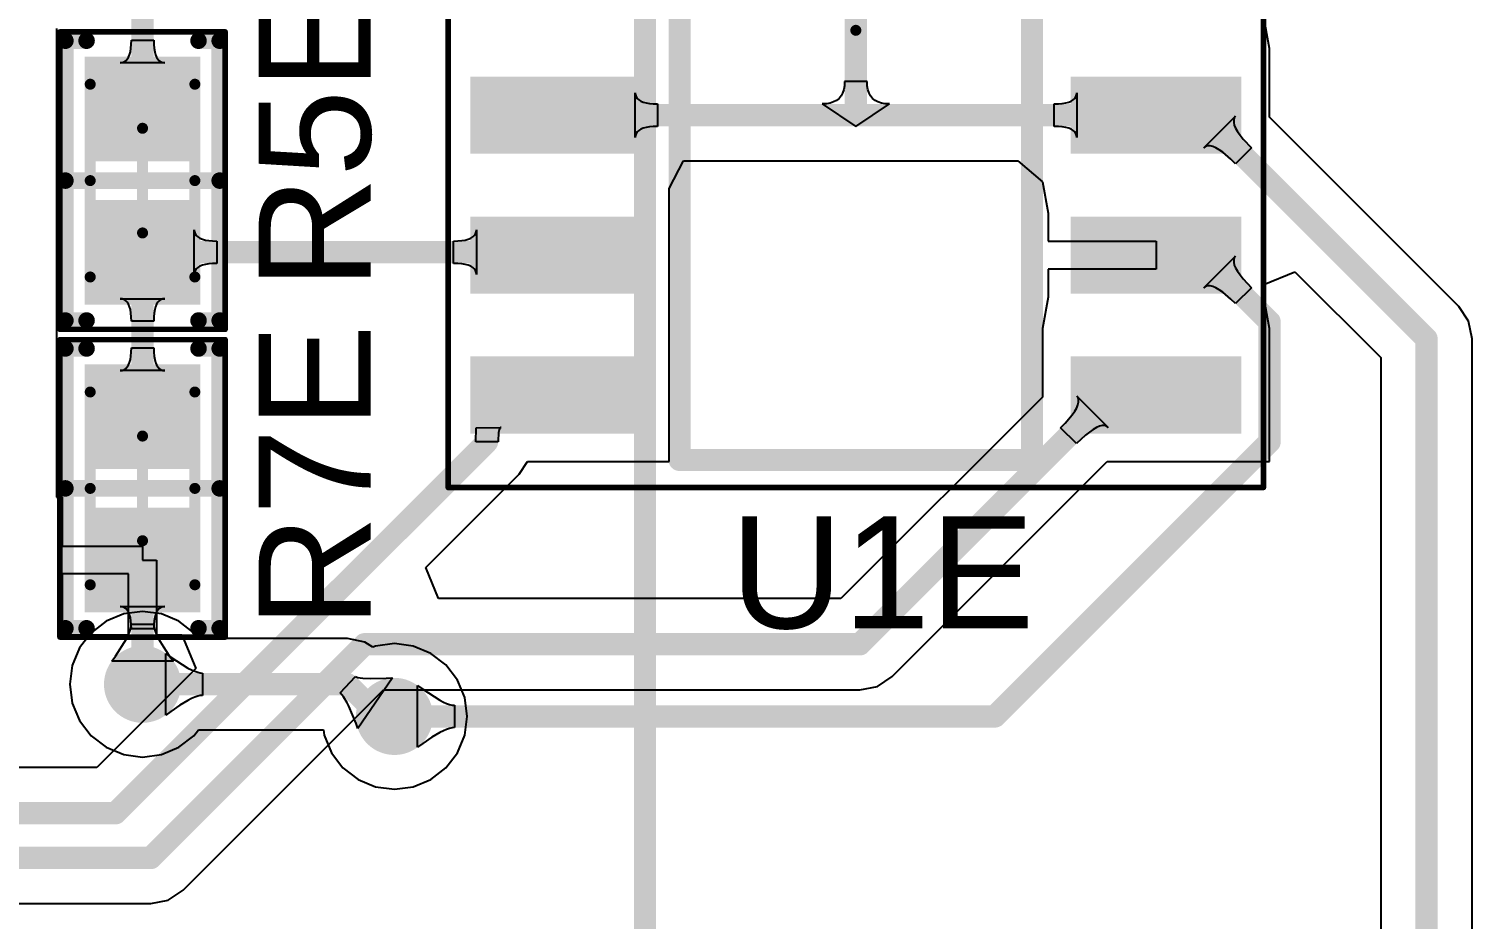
# Model space of a CAD drawing. Header units: inches. Extents: x -0.14 to 3.29, y -0.08 to 7.88.
# Drawn here: x 1.355 to 1.87, y 2.606 to 2.924 of the extents above; entities that cross this region are included whole.
import ezdxf

# ---------------------------------------------------------------- set-up
doc = ezdxf.new("R2010")
doc.units = ezdxf.units.IN
doc.header["$MEASUREMENT"] = 0
for name, color, linetype in [('Bottom Layer', 5, 'Continuous'), ('PCBD Notes', 76, 'Continuous'), ('Top 3D Body', 56, 'Continuous'), ('Top Courtyard', 56, 'Continuous'), ('Top Layer', 1, 'Continuous'), ('Top Overlay', 2, 'Continuous'), ('Top Paste', 8, 'Continuous'), ('Top Solder', 216, 'Continuous'), ('Via Holes', 16, 'Continuous')]:
    doc.layers.add(name, color=color, linetype=linetype)
doc.styles.add('Arial', font='', dxfattribs={"height": 0.2})
doc.styles.get('Arial').set_extended_font_data('Arial')

# ---------------------------------------------------------------- blocks, each defined once
blk = doc.blocks.new('34355DA5_B1DA_47C2_A88A_ECF82120A4F7_255')
at = {"layer": 'Top Layer'}
for points in [[(-0.13583, -0.06181), (-0.13583, -0.03819), (-0.07874, -0.03819), (-0.07874, -0.06181)], [(0.07874, -0.06181), (0.07874, -0.03819), (0.13583, -0.03819), (0.13583, -0.06181)], [(-0.13583, -0.11181), (-0.13583, -0.08819), (-0.07874, -0.08819), (-0.07874, -0.11181)], [(0.07874, -0.11181), (0.07874, -0.08819), (0.13583, -0.08819), (0.13583, -0.11181)], [(-0.13583, -0.16181), (-0.13583, -0.13819), (-0.07874, -0.13819), (-0.07874, -0.16181)], [(0.07874, -0.16181), (0.07874, -0.13819), (0.13583, -0.13819), (0.13583, -0.16181)]]:
    blk.add_hatch(color=1, dxfattribs=at).paths.add_polyline_path(points)
at = {"layer": 'Top Paste'}
for points in [[(-0.13583, -0.06181), (-0.13583, -0.03819), (-0.07874, -0.03819), (-0.07874, -0.06181)], [(0.07874, -0.06181), (0.07874, -0.03819), (0.13583, -0.03819), (0.13583, -0.06181)], [(-0.13583, -0.11181), (-0.13583, -0.08819), (-0.07874, -0.08819), (-0.07874, -0.11181)], [(0.07874, -0.11181), (0.07874, -0.08819), (0.13583, -0.08819), (0.13583, -0.11181)], [(-0.13583, -0.16181), (-0.13583, -0.13819), (-0.07874, -0.13819), (-0.07874, -0.16181)], [(0.07874, -0.16181), (0.07874, -0.13819), (0.13583, -0.13819), (0.13583, -0.16181)]]:
    blk.add_hatch(color=8, dxfattribs=at).paths.add_polyline_path(points)
at = {"layer": 'Top Solder'}
for points in [[(-0.13779, -0.06378), (-0.13779, -0.03622), (-0.07677, -0.03622), (-0.07677, -0.06378)], [(0.07677, -0.06378), (0.07677, -0.03622), (0.1378, -0.03622), (0.1378, -0.06378)], [(-0.13779, -0.11378), (-0.13779, -0.08622), (-0.07677, -0.08622), (-0.07677, -0.11378)], [(0.07677, -0.11378), (0.07677, -0.08622), (0.1378, -0.08622), (0.1378, -0.11378)], [(-0.13779, -0.16378), (-0.13779, -0.13622), (-0.07677, -0.13622), (-0.07677, -0.16378)], [(0.07677, -0.16378), (0.07677, -0.13622), (0.1378, -0.13622), (0.1378, -0.16378)]]:
    blk.add_hatch(color=216, dxfattribs=at).paths.add_polyline_path(points)
at = {"layer": 'Top Courtyard'}
for points in [[(-0.14567, -0.18307, 0.00197, 0.00197, 0), (-0.14567, 0.18307, 0.00197, 0.00197, 0)], [(0.14567, -0.18307, 0.00197, 0.00197, 0), (0.14567, 0.18307, 0.00197, 0.00197, 0)], [(0, -0.01968, 0.00394, 0.00394, 0), (0, 0.01969, 0.00394, 0.00394, 0)], [(-0.14567, -0.18307, 0.00197, 0.00197, 0), (0.14567, -0.18307, 0.00197, 0.00197, 0)]]:
    blk.add_lwpolyline(points, format="xyseb", dxfattribs=at)
for points in [[(-0.00098, -0.01968, 0.00197, 0.00197, 1), (0.00099, -0.01968, 0.00197, 0.00197, 1)], [(-0.14616, -0.18307, 0.000984, 0.000984, 1), (-0.14518, -0.18307, 0.000984, 0.000984, 1)], [(-0.14616, -0.18307, 0.000984, 0.000984, 1), (-0.14518, -0.18307, 0.000984, 0.000984, 1)], [(0.14518, -0.18307, 0.000984, 0.000984, 1), (0.14616, -0.18307, 0.000984, 0.000984, 1)], [(0.14518, -0.18307, 0.000984, 0.000984, 1), (0.14616, -0.18307, 0.000984, 0.000984, 1)]]:
    blk.add_lwpolyline(points, format="xyseb", close=True, dxfattribs=at)
at = {"layer": 'Top Overlay'}
for points in [[(-0.06299, -0.17323, 0.00787, 0.00787, 0), (-0.06299, 0.17323, 0.00787, 0.00787, 0)], [(0.06299, -0.17323, 0.00787, 0.00787, 0), (0.06299, 0.17323, 0.00787, 0.00787, 0)], [(-0.06299, -0.17323, 0.00787, 0.00787, 0), (0.06299, -0.17323, 0.00787, 0.00787, 0)]]:
    blk.add_lwpolyline(points, format="xyseb", dxfattribs=at)
for points in [[(-0.06496, -0.17323, 0.00394, 0.00394, 1), (-0.06102, -0.17323, 0.00394, 0.00394, 1)], [(-0.06496, -0.17323, 0.00394, 0.00394, 1), (-0.06102, -0.17323, 0.00394, 0.00394, 1)], [(0.06103, -0.17323, 0.00394, 0.00394, 1), (0.06496, -0.17323, 0.00394, 0.00394, 1)], [(0.06103, -0.17323, 0.00394, 0.00394, 1), (0.06496, -0.17323, 0.00394, 0.00394, 1)]]:
    blk.add_lwpolyline(points, format="xyseb", close=True, dxfattribs=at)
blk = doc.blocks.new('RES_0603_1608_322')
at = {"layer": 'Top Layer'}
for points in [[(-0.04232, -0.0187), (-0.04232, 0.0187), (-0.00886, 0.0187), (-0.00886, -0.0187)], [(0.00886, -0.0187), (0.00886, 0.0187), (0.04232, 0.0187), (0.04232, -0.0187)]]:
    blk.add_hatch(color=1, dxfattribs=at).paths.add_polyline_path(points)
at = {"layer": 'Top Paste'}
for points in [[(-0.04232, -0.0187), (-0.04232, 0.0187), (-0.00886, 0.0187), (-0.00886, -0.0187)], [(0.00886, -0.0187), (0.00886, 0.0187), (0.04232, 0.0187), (0.04232, -0.0187)]]:
    blk.add_hatch(color=8, dxfattribs=at).paths.add_polyline_path(points)
at = {"layer": 'Top Solder'}
for points in [[(-0.04429, -0.02067), (-0.04429, 0.02067), (-0.00689, 0.02067), (-0.00689, -0.02067)], [(0.00689, -0.02067), (0.00689, 0.02067), (0.04429, 0.02067), (0.04429, -0.02067)]]:
    blk.add_hatch(color=216, dxfattribs=at).paths.add_polyline_path(points)
at = {"layer": 'Top 3D Body'}
for points in [[(0.03445, 0.0187, 0.00394, 0.00394, 0), (-0.03445, 0.0187, 0.00394, 0.00394, 0)], [(-0.03445, -0.0187, 0.00394, 0.00394, 0), (-0.03445, 0.0187, 0.00394, 0.00394, 0)], [(0.03445, -0.0187, 0.00394, 0.00394, 0), (0.03445, 0.0187, 0.00394, 0.00394, 0)], [(0.03445, -0.0187, 0.00394, 0.00394, 0), (-0.03445, -0.0187, 0.00394, 0.00394, 0)]]:
    blk.add_lwpolyline(points, format="xyseb", dxfattribs=at)
for points in [[(-0.03543, 0.0187, 0.00197, 0.00197, 1), (-0.03347, 0.0187, 0.00197, 0.00197, 1)], [(-0.03543, 0.0187, 0.00197, 0.00197, 1), (-0.03347, 0.0187, 0.00197, 0.00197, 1)], [(0.03346, 0.0187, 0.00197, 0.00197, 1), (0.03543, 0.0187, 0.00197, 0.00197, 1)], [(0.03346, 0.0187, 0.00197, 0.00197, 1), (0.03543, 0.0187, 0.00197, 0.00197, 1)], [(-0.03543, -0.0187, 0.00197, 0.00197, 1), (-0.03347, -0.0187, 0.00197, 0.00197, 1)], [(-0.03543, -0.0187, 0.00197, 0.00197, 1), (-0.03347, -0.0187, 0.00197, 0.00197, 1)], [(0.03346, -0.0187, 0.00197, 0.00197, 1), (0.03543, -0.0187, 0.00197, 0.00197, 1)], [(0.03346, -0.0187, 0.00197, 0.00197, 1), (0.03543, -0.0187, 0.00197, 0.00197, 1)]]:
    blk.add_lwpolyline(points, format="xyseb", close=True, dxfattribs=at)
at = {"layer": 'Top Courtyard'}
for points in [[(0.05315, 0.02953, 0.00197, 0.00197, 0), (-0.05315, 0.02953, 0.00197, 0.00197, 0)], [(-0.05315, -0.02953, 0.00197, 0.00197, 0), (-0.05315, 0.02953, 0.00197, 0.00197, 0)], [(0.05315, -0.02953, 0.00197, 0.00197, 0), (0.05315, 0.02953, 0.00197, 0.00197, 0)], [(0, -0.0187, 0.00394, 0.00394, 0), (0, 0.0187, 0.00394, 0.00394, 0)], [(0.0187, 0, 0.00394, 0.00394, 0), (-0.0187, 0, 0.00394, 0.00394, 0)], [(0.05315, -0.02953, 0.00197, 0.00197, 0), (-0.05315, -0.02953, 0.00197, 0.00197, 0)]]:
    blk.add_lwpolyline(points, format="xyseb", dxfattribs=at)
for points in [[(-0.05364, 0.02953, 0.000984, 0.000984, 1), (-0.05266, 0.02953, 0.000984, 0.000984, 1)], [(-0.05364, 0.02953, 0.000984, 0.000984, 1), (-0.05266, 0.02953, 0.000984, 0.000984, 1)], [(0.05266, 0.02953, 0.000984, 0.000984, 1), (0.05364, 0.02953, 0.000984, 0.000984, 1)], [(0.05266, 0.02953, 0.000984, 0.000984, 1), (0.05364, 0.02953, 0.000984, 0.000984, 1)], [(-0.00098, 0.0187, 0.00197, 0.00197, 1), (0.00098, 0.0187, 0.00197, 0.00197, 1)], [(-0.01969, 0, 0.00197, 0.00197, 1), (-0.01772, 0, 0.00197, 0.00197, 1)], [(0.01772, 0, 0.00197, 0.00197, 1), (0.01969, 0, 0.00197, 0.00197, 1)], [(-0.00098, -0.0187, 0.00197, 0.00197, 1), (0.00098, -0.0187, 0.00197, 0.00197, 1)], [(-0.05364, -0.02953, 0.000984, 0.000984, 1), (-0.05266, -0.02953, 0.000984, 0.000984, 1)], [(-0.05364, -0.02953, 0.000984, 0.000984, 1), (-0.05266, -0.02953, 0.000984, 0.000984, 1)], [(0.05266, -0.02953, 0.000984, 0.000984, 1), (0.05364, -0.02953, 0.000984, 0.000984, 1)], [(0.05266, -0.02953, 0.000984, 0.000984, 1), (0.05364, -0.02953, 0.000984, 0.000984, 1)]]:
    blk.add_lwpolyline(points, format="xyseb", close=True, dxfattribs=at)
at = {"layer": 'Top Overlay'}
for points in [[(0.05, 0.02756, 0.00591, 0.00591, 0), (-0.05, 0.02756, 0.00591, 0.00591, 0)], [(-0.05, 0.02, 0.00591, 0.00591, 0), (-0.05, 0.02756, 0.00591, 0.00591, 0)], [(0, -0.02756, 0.00591, 0.00591, 0), (0, 0.02756, 0.00591, 0.00591, 0)], [(0.05, 0.02, 0.00591, 0.00591, 0), (0.05, 0.02756, 0.00591, 0.00591, 0)], [(-0.05, -0.02756, 0.00591, 0.00591, 0), (-0.05, -0.02, 0.00591, 0.00591, 0)], [(0.05, -0.02756, 0.00591, 0.00591, 0), (0.05, -0.02, 0.00591, 0.00591, 0)], [(0.05, -0.02756, 0.00591, 0.00591, 0), (-0.05, -0.02756, 0.00591, 0.00591, 0)]]:
    blk.add_lwpolyline(points, format="xyseb", dxfattribs=at)
for points in [[(-0.05148, 0.02756, 0.00295, 0.00295, 1), (-0.04852, 0.02756, 0.00295, 0.00295, 1)], [(-0.05148, 0.02756, 0.00295, 0.00295, 1), (-0.04852, 0.02756, 0.00295, 0.00295, 1)], [(-0.00148, 0.02756, 0.00295, 0.00295, 1), (0.00148, 0.02756, 0.00295, 0.00295, 1)], [(0.04852, 0.02756, 0.00295, 0.00295, 1), (0.05148, 0.02756, 0.00295, 0.00295, 1)], [(0.04852, 0.02756, 0.00295, 0.00295, 1), (0.05148, 0.02756, 0.00295, 0.00295, 1)], [(-0.05148, 0.02, 0.00295, 0.00295, 1), (-0.04852, 0.02, 0.00295, 0.00295, 1)], [(0.04852, 0.02, 0.00295, 0.00295, 1), (0.05148, 0.02, 0.00295, 0.00295, 1)], [(-0.05148, -0.02, 0.00295, 0.00295, 1), (-0.04852, -0.02, 0.00295, 0.00295, 1)], [(0.04852, -0.02, 0.00295, 0.00295, 1), (0.05148, -0.02, 0.00295, 0.00295, 1)], [(-0.05148, -0.02756, 0.00295, 0.00295, 1), (-0.04852, -0.02756, 0.00295, 0.00295, 1)], [(-0.05148, -0.02756, 0.00295, 0.00295, 1), (-0.04852, -0.02756, 0.00295, 0.00295, 1)], [(-0.00148, -0.02756, 0.00295, 0.00295, 1), (0.00148, -0.02756, 0.00295, 0.00295, 1)], [(0.04852, -0.02756, 0.00295, 0.00295, 1), (0.05148, -0.02756, 0.00295, 0.00295, 1)], [(0.04852, -0.02756, 0.00295, 0.00295, 1), (0.05148, -0.02756, 0.00295, 0.00295, 1)]]:
    blk.add_lwpolyline(points, format="xyseb", close=True, dxfattribs=at)
blk = doc.blocks.new('RES_0603_1608_342')
at = {"layer": 'Top Layer'}
for points in [[(-0.04232, -0.0187), (-0.04232, 0.0187), (-0.00886, 0.0187), (-0.00886, -0.0187)], [(0.00886, -0.0187), (0.00886, 0.0187), (0.04232, 0.0187), (0.04232, -0.0187)]]:
    blk.add_hatch(color=1, dxfattribs=at).paths.add_polyline_path(points)
at = {"layer": 'Top Paste'}
for points in [[(-0.04232, -0.0187), (-0.04232, 0.0187), (-0.00886, 0.0187), (-0.00886, -0.0187)], [(0.00886, -0.0187), (0.00886, 0.0187), (0.04232, 0.0187), (0.04232, -0.0187)]]:
    blk.add_hatch(color=8, dxfattribs=at).paths.add_polyline_path(points)
at = {"layer": 'Top Solder'}
for points in [[(-0.04429, -0.02067), (-0.04429, 0.02067), (-0.00689, 0.02067), (-0.00689, -0.02067)], [(0.00689, -0.02067), (0.00689, 0.02067), (0.04429, 0.02067), (0.04429, -0.02067)]]:
    blk.add_hatch(color=216, dxfattribs=at).paths.add_polyline_path(points)
at = {"layer": 'Top 3D Body'}
for points in [[(0.03445, 0.0187, 0.00394, 0.00394, 0), (-0.03445, 0.0187, 0.00394, 0.00394, 0)], [(-0.03445, -0.0187, 0.00394, 0.00394, 0), (-0.03445, 0.0187, 0.00394, 0.00394, 0)], [(0.03445, -0.0187, 0.00394, 0.00394, 0), (0.03445, 0.0187, 0.00394, 0.00394, 0)], [(0.03445, -0.0187, 0.00394, 0.00394, 0), (-0.03445, -0.0187, 0.00394, 0.00394, 0)]]:
    blk.add_lwpolyline(points, format="xyseb", dxfattribs=at)
for points in [[(-0.03543, 0.0187, 0.00197, 0.00197, 1), (-0.03347, 0.0187, 0.00197, 0.00197, 1)], [(-0.03543, 0.0187, 0.00197, 0.00197, 1), (-0.03347, 0.0187, 0.00197, 0.00197, 1)], [(0.03346, 0.0187, 0.00197, 0.00197, 1), (0.03543, 0.0187, 0.00197, 0.00197, 1)], [(0.03346, 0.0187, 0.00197, 0.00197, 1), (0.03543, 0.0187, 0.00197, 0.00197, 1)], [(-0.03543, -0.0187, 0.00197, 0.00197, 1), (-0.03347, -0.0187, 0.00197, 0.00197, 1)], [(-0.03543, -0.0187, 0.00197, 0.00197, 1), (-0.03347, -0.0187, 0.00197, 0.00197, 1)], [(0.03346, -0.0187, 0.00197, 0.00197, 1), (0.03543, -0.0187, 0.00197, 0.00197, 1)], [(0.03346, -0.0187, 0.00197, 0.00197, 1), (0.03543, -0.0187, 0.00197, 0.00197, 1)]]:
    blk.add_lwpolyline(points, format="xyseb", close=True, dxfattribs=at)
at = {"layer": 'Top Courtyard'}
for points in [[(0.05315, 0.02953, 0.00197, 0.00197, 0), (-0.05315, 0.02953, 0.00197, 0.00197, 0)], [(-0.05315, -0.02953, 0.00197, 0.00197, 0), (-0.05315, 0.02953, 0.00197, 0.00197, 0)], [(0.05315, -0.02953, 0.00197, 0.00197, 0), (0.05315, 0.02953, 0.00197, 0.00197, 0)], [(0, -0.0187, 0.00394, 0.00394, 0), (0, 0.0187, 0.00394, 0.00394, 0)], [(0.0187, 0, 0.00394, 0.00394, 0), (-0.0187, 0, 0.00394, 0.00394, 0)], [(0.05315, -0.02953, 0.00197, 0.00197, 0), (-0.05315, -0.02953, 0.00197, 0.00197, 0)]]:
    blk.add_lwpolyline(points, format="xyseb", dxfattribs=at)
for points in [[(-0.05364, 0.02953, 0.000984, 0.000984, 1), (-0.05266, 0.02953, 0.000984, 0.000984, 1)], [(-0.05364, 0.02953, 0.000984, 0.000984, 1), (-0.05266, 0.02953, 0.000984, 0.000984, 1)], [(0.05266, 0.02953, 0.000984, 0.000984, 1), (0.05364, 0.02953, 0.000984, 0.000984, 1)], [(0.05266, 0.02953, 0.000984, 0.000984, 1), (0.05364, 0.02953, 0.000984, 0.000984, 1)], [(-0.00098, 0.0187, 0.00197, 0.00197, 1), (0.00098, 0.0187, 0.00197, 0.00197, 1)], [(-0.01969, 0, 0.00197, 0.00197, 1), (-0.01772, 0, 0.00197, 0.00197, 1)], [(0.01772, 0, 0.00197, 0.00197, 1), (0.01969, 0, 0.00197, 0.00197, 1)], [(-0.00098, -0.0187, 0.00197, 0.00197, 1), (0.00098, -0.0187, 0.00197, 0.00197, 1)], [(-0.05364, -0.02953, 0.000984, 0.000984, 1), (-0.05266, -0.02953, 0.000984, 0.000984, 1)], [(-0.05364, -0.02953, 0.000984, 0.000984, 1), (-0.05266, -0.02953, 0.000984, 0.000984, 1)], [(0.05266, -0.02953, 0.000984, 0.000984, 1), (0.05364, -0.02953, 0.000984, 0.000984, 1)], [(0.05266, -0.02953, 0.000984, 0.000984, 1), (0.05364, -0.02953, 0.000984, 0.000984, 1)]]:
    blk.add_lwpolyline(points, format="xyseb", close=True, dxfattribs=at)
at = {"layer": 'Top Overlay'}
for points in [[(0.05, 0.02756, 0.00591, 0.00591, 0), (-0.05, 0.02756, 0.00591, 0.00591, 0)], [(-0.05, 0.02, 0.00591, 0.00591, 0), (-0.05, 0.02756, 0.00591, 0.00591, 0)], [(0, -0.02756, 0.00591, 0.00591, 0), (0, 0.02756, 0.00591, 0.00591, 0)], [(0.05, 0.02, 0.00591, 0.00591, 0), (0.05, 0.02756, 0.00591, 0.00591, 0)], [(-0.05, -0.02756, 0.00591, 0.00591, 0), (-0.05, -0.02, 0.00591, 0.00591, 0)], [(0.05, -0.02756, 0.00591, 0.00591, 0), (0.05, -0.02, 0.00591, 0.00591, 0)], [(0.05, -0.02756, 0.00591, 0.00591, 0), (-0.05, -0.02756, 0.00591, 0.00591, 0)]]:
    blk.add_lwpolyline(points, format="xyseb", dxfattribs=at)
for points in [[(-0.05148, 0.02756, 0.00295, 0.00295, 1), (-0.04852, 0.02756, 0.00295, 0.00295, 1)], [(-0.05148, 0.02756, 0.00295, 0.00295, 1), (-0.04852, 0.02756, 0.00295, 0.00295, 1)], [(-0.00148, 0.02756, 0.00295, 0.00295, 1), (0.00148, 0.02756, 0.00295, 0.00295, 1)], [(0.04852, 0.02756, 0.00295, 0.00295, 1), (0.05148, 0.02756, 0.00295, 0.00295, 1)], [(0.04852, 0.02756, 0.00295, 0.00295, 1), (0.05148, 0.02756, 0.00295, 0.00295, 1)], [(-0.05148, 0.02, 0.00295, 0.00295, 1), (-0.04852, 0.02, 0.00295, 0.00295, 1)], [(0.04852, 0.02, 0.00295, 0.00295, 1), (0.05148, 0.02, 0.00295, 0.00295, 1)], [(-0.05148, -0.02, 0.00295, 0.00295, 1), (-0.04852, -0.02, 0.00295, 0.00295, 1)], [(0.04852, -0.02, 0.00295, 0.00295, 1), (0.05148, -0.02, 0.00295, 0.00295, 1)], [(-0.05148, -0.02756, 0.00295, 0.00295, 1), (-0.04852, -0.02756, 0.00295, 0.00295, 1)], [(-0.05148, -0.02756, 0.00295, 0.00295, 1), (-0.04852, -0.02756, 0.00295, 0.00295, 1)], [(-0.00148, -0.02756, 0.00295, 0.00295, 1), (0.00148, -0.02756, 0.00295, 0.00295, 1)], [(0.04852, -0.02756, 0.00295, 0.00295, 1), (0.05148, -0.02756, 0.00295, 0.00295, 1)], [(0.04852, -0.02756, 0.00295, 0.00295, 1), (0.05148, -0.02756, 0.00295, 0.00295, 1)]]:
    blk.add_lwpolyline(points, format="xyseb", close=True, dxfattribs=at)

msp = doc.modelspace()

# ---------------------------------------------------------------- hatches: boundary and pattern name
at = {"layer": 'Bottom Layer'}
h = msp.add_hatch(color=5, dxfattribs=at)
edge = h.paths.add_edge_path()
edge.add_arc((1.3952, 2.68968), 0.01378, 0, 360)
h = msp.add_hatch(color=5, dxfattribs=at)
edge = h.paths.add_edge_path()
edge.add_arc((1.48521, 2.67819), 0.01378, 0, 360)
at = {"layer": 'Top Layer'}
h = msp.add_hatch(color=1, dxfattribs=at)
edge = h.paths.add_edge_path()
edge.add_arc((1.3952, 2.68968), 0.01378, 0, 360)
h = msp.add_hatch(color=1, dxfattribs=at)
edge = h.paths.add_edge_path()
edge.add_arc((1.48521, 2.67819), 0.01378, 0, 360)
at = {"layer": 'Via Holes'}
h = msp.add_hatch(color=7, dxfattribs=at)
edge = h.paths.add_edge_path()
edge.add_arc((1.3952, 2.68968), 0.00689, 0, 360)
h = msp.add_hatch(color=7, dxfattribs=at)
edge = h.paths.add_edge_path()
edge.add_arc((1.48521, 2.67819), 0.00689, 0, 360)

# ---------------------------------------------------------------- linework, layer by layer
at = {"layer": 'Bottom Layer'}
for p, q in [((1.38847, 2.7148), (1.3822, 2.7122)), ((1.3952, 2.71569), (1.38847, 2.7148)), ((1.40193, 2.7148), (1.3952, 2.71569)), ((1.4082, 2.7122), (1.40193, 2.7148)), ((1.37681, 2.70807), (1.37268, 2.70269)), ((1.3822, 2.7122), (1.37681, 2.70807)), ((1.41358, 2.70807), (1.4082, 2.7122)), ((1.41517, 2.706), (1.41358, 2.70807)), ((1.37268, 2.70269), (1.37008, 2.69641)), ((1.46842, 2.706), (1.41517, 2.706)), ((1.47467, 2.70476), (1.46842, 2.706)), ((1.47746, 2.70289), (1.47467, 2.70476)), ((1.47848, 2.70331), (1.47746, 2.70289)), ((1.48521, 2.70419), (1.47848, 2.70331)), ((1.49194, 2.70331), (1.48521, 2.70419)), ((1.49821, 2.70071), (1.49194, 2.70331)), ((1.40347, 2.67867), (1.40347, 2.7007)), ((1.40347, 2.7007), (1.40529, 2.69937)), ((1.40529, 2.69937), (1.41144, 2.69544)), ((1.50359, 2.69658), (1.49821, 2.70071)), ((1.37008, 2.69641), (1.3692, 2.68968)), ((1.41144, 2.69544), (1.4127, 2.69481)), ((1.4127, 2.69481), (1.41386, 2.69432)), ((1.41386, 2.69432), (1.4149, 2.69396)), ((1.4149, 2.69396), (1.41583, 2.69375)), ((1.41583, 2.69375), (1.41665, 2.69368)), ((1.41665, 2.69368), (1.41665, 2.68568)), ((1.46583, 2.68662), (1.47125, 2.69251)), ((1.47125, 2.69251), (1.47159, 2.6923)), ((1.47159, 2.6923), (1.47215, 2.69212)), ((1.50773, 2.69119), (1.50359, 2.69658)), ((1.3692, 2.68968), (1.37008, 2.68295)), ((1.48454, 2.69196), (1.47213, 2.67384)), ((1.47215, 2.69212), (1.47293, 2.69198)), ((1.47293, 2.69198), (1.47393, 2.69187)), ((1.47393, 2.69187), (1.47659, 2.69176)), ((1.47659, 2.69176), (1.48222, 2.69185)), ((1.48222, 2.69185), (1.48454, 2.69196)), ((1.51032, 2.68492), (1.50773, 2.69119)), ((1.37008, 2.68295), (1.37268, 2.67668)), ((1.40858, 2.68224), (1.40529, 2.68)), ((1.41144, 2.68393), (1.40858, 2.68224)), ((1.4127, 2.68456), (1.41144, 2.68393)), ((1.41386, 2.68505), (1.4127, 2.68456)), ((1.4149, 2.6854), (1.41386, 2.68505)), ((1.41583, 2.68561), (1.4149, 2.6854)), ((1.41665, 2.68568), (1.41583, 2.68561)), ((1.46644, 2.68594), (1.46583, 2.68662)), ((1.46706, 2.68513), (1.46644, 2.68594)), ((1.46831, 2.6831), (1.46706, 2.68513)), ((1.46894, 2.68189), (1.46831, 2.6831)), ((1.47149, 2.67571), (1.46894, 2.68189)), ((1.51121, 2.67819), (1.51032, 2.68492)), ((1.37268, 2.67668), (1.37681, 2.6713)), ((1.40529, 2.68), (1.40347, 2.67867)), ((1.51032, 2.67146), (1.51121, 2.67819)), ((1.41358, 2.6713), (1.41517, 2.67337)), ((1.41517, 2.67337), (1.45984, 2.67337)), ((1.45984, 2.67337), (1.46009, 2.67146)), ((1.47213, 2.67384), (1.47149, 2.67571)), ((1.37681, 2.6713), (1.3822, 2.66717)), ((1.3822, 2.66717), (1.38847, 2.66457)), ((1.40193, 2.66457), (1.4082, 2.66717)), ((1.4082, 2.66717), (1.41358, 2.6713)), ((1.46009, 2.67146), (1.46269, 2.66519)), ((1.50773, 2.66519), (1.51032, 2.67146)), ((1.38847, 2.66457), (1.3952, 2.66368)), ((1.3952, 2.66368), (1.40193, 2.66457)), ((1.46269, 2.66519), (1.46682, 2.65981)), ((1.50359, 2.65981), (1.50773, 2.66519)), ((1.46682, 2.65981), (1.47221, 2.65567)), ((1.49821, 2.65567), (1.50359, 2.65981)), ((1.47221, 2.65567), (1.47848, 2.65308)), ((1.47848, 2.65308), (1.48521, 2.65219)), ((1.48521, 2.65219), (1.49194, 2.65308)), ((1.49194, 2.65308), (1.49821, 2.65567))]:
    msp.add_line(p, q, dxfattribs=at)
for points in [[(1.3952, 2.68968, 0.008, 0.008, 0), (1.46842, 2.68968, 0.008, 0.008, 0)], [(1.46842, 2.68968, 0.008, 0.008, 0), (1.47992, 2.67819, 0.008, 0.008, 0)], [(1.47992, 2.67819, 0.008, 0.008, 0), (1.48521, 2.67819, 0.008, 0.008, 0)]]:
    msp.add_lwpolyline(points, format="xyseb", dxfattribs=at)
for points in [[(1.3932, 2.68968, 0.004, 0.004, 1), (1.3972, 2.68968, 0.004, 0.004, 1)], [(1.46642, 2.68968, 0.004, 0.004, 1), (1.47042, 2.68968, 0.004, 0.004, 1)], [(1.46642, 2.68968, 0.004, 0.004, 1), (1.47042, 2.68968, 0.004, 0.004, 1)], [(1.47792, 2.67819, 0.004, 0.004, 1), (1.48192, 2.67819, 0.004, 0.004, 1)], [(1.47792, 2.67819, 0.004, 0.004, 1), (1.48192, 2.67819, 0.004, 0.004, 1)], [(1.48321, 2.67819, 0.004, 0.004, 1), (1.48721, 2.67819, 0.004, 0.004, 1)]]:
    msp.add_lwpolyline(points, format="xyseb", close=True, dxfattribs=at)
at = {"layer": 'PCBD Notes'}
msp.add_lwpolyline([(1.5748, 2.1, 0.00787, 0.00787, 0), (1.5748, 5.93701, 0.00787, 0.00787, 0)], format="xyseb", dxfattribs=at)
at = {"layer": 'Top Layer'}
for p, q in [((1.79791, 2.91688), (1.79591, 2.92805)), ((1.3645, 2.92401), (1.3645, 2.86654)), ((1.39116, 2.91835), (1.3912, 2.91989)), ((1.3912, 2.91989), (1.3992, 2.91989)), ((1.3992, 2.91989), (1.39924, 2.91835)), ((1.3902, 2.9138), (1.39056, 2.91469)), ((1.39056, 2.91469), (1.39084, 2.91575)), ((1.39084, 2.91575), (1.39104, 2.91697)), ((1.39104, 2.91697), (1.39116, 2.91835)), ((1.39924, 2.91835), (1.39936, 2.91697)), ((1.39936, 2.91697), (1.39956, 2.91575)), ((1.39956, 2.91575), (1.39984, 2.91469)), ((1.39984, 2.91469), (1.4002, 2.9138)), ((1.79791, 2.89233), (1.79791, 2.91688)), ((1.3872, 2.91177), (1.38796, 2.91185)), ((1.4032, 2.91177), (1.3872, 2.91177)), ((1.38796, 2.91185), (1.38864, 2.91209)), ((1.38864, 2.91209), (1.38924, 2.9125)), ((1.38924, 2.9125), (1.38976, 2.91307)), ((1.38976, 2.91307), (1.3902, 2.9138)), ((1.4002, 2.9138), (1.40064, 2.91307)), ((1.40064, 2.91307), (1.40116, 2.9125)), ((1.40116, 2.9125), (1.40176, 2.91209)), ((1.40176, 2.91209), (1.40244, 2.91185)), ((1.40244, 2.91185), (1.4032, 2.91177)), ((1.64608, 2.90507), (1.646, 2.90355)), ((1.65408, 2.90507), (1.64608, 2.90507)), ((1.65416, 2.90355), (1.65408, 2.90507)), ((1.57122, 2.88507), (1.57122, 2.90107)), ((1.57122, 2.90107), (1.5713, 2.90031)), ((1.5713, 2.90031), (1.57154, 2.89963)), ((1.57154, 2.89963), (1.57194, 2.89903)), ((1.57194, 2.89903), (1.5725, 2.89851)), ((1.5725, 2.89851), (1.57322, 2.89807)), ((1.64408, 2.89907), (1.6432, 2.89835)), ((1.6448, 2.89995), (1.64408, 2.89907)), ((1.64536, 2.90099), (1.6448, 2.89995)), ((1.64576, 2.90219), (1.64536, 2.90099)), ((1.646, 2.90355), (1.64576, 2.90219)), ((1.6544, 2.90219), (1.65416, 2.90355)), ((1.6548, 2.90099), (1.6544, 2.90219)), ((1.65536, 2.89995), (1.6548, 2.90099)), ((1.65608, 2.89907), (1.65536, 2.89995)), ((1.65696, 2.89835), (1.65608, 2.89907)), ((1.72703, 2.89807), (1.72776, 2.89851)), ((1.72776, 2.89851), (1.72833, 2.89903)), ((1.72833, 2.89903), (1.72873, 2.89963)), ((1.72873, 2.89963), (1.72898, 2.90031)), ((1.72898, 2.90031), (1.72906, 2.90107)), ((1.72906, 2.90107), (1.72906, 2.88507)), ((1.57322, 2.89807), (1.5741, 2.89771)), ((1.5741, 2.89771), (1.57514, 2.89743)), ((1.57514, 2.89743), (1.57634, 2.89723)), ((1.57634, 2.89723), (1.5777, 2.89711)), ((1.5777, 2.89711), (1.57922, 2.89707)), ((1.57922, 2.89707), (1.57922, 2.88907)), ((1.6396, 2.89715), (1.63808, 2.89707)), ((1.63808, 2.89707), (1.65008, 2.88907)), ((1.64096, 2.89739), (1.6396, 2.89715)), ((1.64216, 2.89779), (1.64096, 2.89739)), ((1.6432, 2.89835), (1.64216, 2.89779)), ((1.65008, 2.88907), (1.66208, 2.89707)), ((1.658, 2.89779), (1.65696, 2.89835)), ((1.6592, 2.89739), (1.658, 2.89779)), ((1.66056, 2.89715), (1.6592, 2.89739)), ((1.66208, 2.89707), (1.66056, 2.89715)), ((1.72094, 2.89707), (1.72248, 2.89711)), ((1.72094, 2.88907), (1.72094, 2.89707)), ((1.72248, 2.89711), (1.72386, 2.89723)), ((1.72386, 2.89723), (1.72508, 2.89743)), ((1.72508, 2.89743), (1.72614, 2.89771)), ((1.72614, 2.89771), (1.72703, 2.89807)), ((1.5741, 2.88843), (1.57322, 2.88807)), ((1.57514, 2.88871), (1.5741, 2.88843)), ((1.57634, 2.88891), (1.57514, 2.88871)), ((1.5777, 2.88903), (1.57634, 2.88891)), ((1.57922, 2.88907), (1.5777, 2.88903)), ((1.65008, 2.88907), (1.65008, 2.88907)), ((1.65008, 2.88907), (1.65008, 2.88907)), ((1.65008, 2.88907), (1.65008, 2.88907)), ((1.65008, 2.88907), (1.65008, 2.88907)), ((1.65008, 2.88907), (1.65008, 2.88907)), ((1.65008, 2.88907), (1.65008, 2.88907)), ((1.65008, 2.88907), (1.65008, 2.88907)), ((1.65008, 2.88907), (1.65008, 2.88907)), ((1.65008, 2.88907), (1.65008, 2.88907)), ((1.65008, 2.88907), (1.65008, 2.88907)), ((1.72248, 2.88903), (1.72094, 2.88907)), ((1.72386, 2.88891), (1.72248, 2.88903)), ((1.72508, 2.88871), (1.72386, 2.88891)), ((1.72614, 2.88843), (1.72508, 2.88871)), ((1.72703, 2.88807), (1.72614, 2.88843)), ((1.77447, 2.88138), (1.78579, 2.89269)), ((1.78533, 2.89207), (1.78511, 2.89134)), ((1.78511, 2.89134), (1.78511, 2.89049)), ((1.78511, 2.89049), (1.78533, 2.88952)), ((1.78579, 2.89269), (1.78533, 2.89207)), ((1.78533, 2.88952), (1.78579, 2.88845)), ((1.78579, 2.88845), (1.78646, 2.88726)), ((1.86554, 2.8247), (1.79791, 2.89233)), ((1.5713, 2.88583), (1.57122, 2.88507)), ((1.57154, 2.88651), (1.5713, 2.88583)), ((1.57194, 2.88711), (1.57154, 2.88651)), ((1.5725, 2.88763), (1.57194, 2.88711)), ((1.57322, 2.88807), (1.5725, 2.88763)), ((1.72776, 2.88763), (1.72703, 2.88807)), ((1.72833, 2.88711), (1.72776, 2.88763)), ((1.72873, 2.88651), (1.72833, 2.88711)), ((1.72898, 2.88583), (1.72873, 2.88651)), ((1.72906, 2.88507), (1.72898, 2.88583)), ((1.78646, 2.88726), (1.78737, 2.88596)), ((1.78737, 2.88596), (1.7885, 2.88455)), ((1.7885, 2.88455), (1.79144, 2.88138)), ((1.77509, 2.88183), (1.77447, 2.88138)), ((1.77583, 2.88206), (1.77509, 2.88183)), ((1.77668, 2.88206), (1.77583, 2.88206)), ((1.77764, 2.88183), (1.77668, 2.88206)), ((1.77871, 2.88138), (1.77764, 2.88183)), ((1.7799, 2.8807), (1.77871, 2.88138)), ((1.7812, 2.8798), (1.7799, 2.8807)), ((1.78414, 2.87731), (1.7812, 2.8798)), ((1.79144, 2.88138), (1.78579, 2.87572)), ((1.58334, 2.86688), (1.58847, 2.87676)), ((1.58847, 2.87676), (1.70792, 2.87676)), ((1.70792, 2.87676), (1.71682, 2.86926)), ((1.78579, 2.87572), (1.78414, 2.87731)), ((1.71682, 2.86926), (1.71882, 2.85809)), ((1.3645, 2.86654), (1.3645, 2.81536)), ((1.58334, 2.85726), (1.58334, 2.86688)), ((1.58334, 2.82888), (1.58334, 2.85726)), ((1.71882, 2.85809), (1.71882, 2.84807)), ((1.41366, 2.83609), (1.41366, 2.85209)), ((1.41366, 2.85209), (1.41374, 2.85133)), ((1.51441, 2.85133), (1.51449, 2.85209)), ((1.51449, 2.85209), (1.51449, 2.83609)), ((1.41374, 2.85133), (1.41398, 2.85065)), ((1.41398, 2.85065), (1.41439, 2.85005)), ((1.41439, 2.85005), (1.41496, 2.84953)), ((1.41496, 2.84953), (1.41569, 2.84909)), ((1.41569, 2.84909), (1.41658, 2.84873)), ((1.41658, 2.84873), (1.41764, 2.84845)), ((1.41764, 2.84845), (1.41886, 2.84825)), ((1.41886, 2.84825), (1.42024, 2.84813)), ((1.42024, 2.84813), (1.42178, 2.84809)), ((1.42178, 2.84809), (1.42178, 2.84009)), ((1.50637, 2.84809), (1.50792, 2.84813)), ((1.50637, 2.84009), (1.50637, 2.84809)), ((1.50792, 2.84813), (1.5093, 2.84825)), ((1.5093, 2.84825), (1.51051, 2.84845)), ((1.51051, 2.84845), (1.51157, 2.84873)), ((1.51157, 2.84873), (1.51246, 2.84909)), ((1.51246, 2.84909), (1.51319, 2.84953)), ((1.51319, 2.84953), (1.51376, 2.85005)), ((1.51376, 2.85005), (1.51417, 2.85065)), ((1.51417, 2.85065), (1.51441, 2.85133)), ((1.71882, 2.84807), (1.75736, 2.84807)), ((1.75736, 2.84807), (1.75736, 2.83807)), ((1.77447, 2.83138), (1.78579, 2.84269)), ((1.78533, 2.84207), (1.78511, 2.84133)), ((1.78579, 2.84269), (1.78533, 2.84207)), ((1.41374, 2.83685), (1.41366, 2.83609)), ((1.41398, 2.83753), (1.41374, 2.83685)), ((1.41439, 2.83813), (1.41398, 2.83753)), ((1.41496, 2.83865), (1.41439, 2.83813)), ((1.41569, 2.83909), (1.41496, 2.83865)), ((1.41658, 2.83945), (1.41569, 2.83909)), ((1.41764, 2.83973), (1.41658, 2.83945)), ((1.41886, 2.83993), (1.41764, 2.83973)), ((1.42024, 2.84005), (1.41886, 2.83993)), ((1.42178, 2.84009), (1.42024, 2.84005)), ((1.50792, 2.84005), (1.50637, 2.84009)), ((1.5093, 2.83993), (1.50792, 2.84005)), ((1.51051, 2.83973), (1.5093, 2.83993)), ((1.51157, 2.83945), (1.51051, 2.83973)), ((1.51246, 2.83909), (1.51157, 2.83945)), ((1.51319, 2.83865), (1.51246, 2.83909)), ((1.51376, 2.83813), (1.51319, 2.83865)), ((1.51417, 2.83753), (1.51376, 2.83813)), ((1.51441, 2.83685), (1.51417, 2.83753)), ((1.51449, 2.83609), (1.51441, 2.83685)), ((1.75736, 2.83807), (1.71882, 2.83807)), ((1.71882, 2.83807), (1.71882, 2.82805)), ((1.78511, 2.84133), (1.78511, 2.84049)), ((1.78511, 2.84049), (1.78533, 2.83952)), ((1.78533, 2.83952), (1.78579, 2.83845)), ((1.78579, 2.83845), (1.78646, 2.83726)), ((1.78646, 2.83726), (1.78737, 2.83596)), ((1.79591, 2.83251), (1.80699, 2.8371)), ((1.80699, 2.8371), (1.83769, 2.80641)), ((1.77509, 2.83183), (1.77447, 2.83138)), ((1.77583, 2.83206), (1.77509, 2.83183)), ((1.77668, 2.83206), (1.77583, 2.83206)), ((1.77764, 2.83183), (1.77668, 2.83206)), ((1.77871, 2.83138), (1.77764, 2.83183)), ((1.78737, 2.83596), (1.7885, 2.83455)), ((1.7885, 2.83455), (1.79144, 2.83138)), ((1.79591, 2.82805), (1.79591, 2.83251)), ((1.38796, 2.8274), (1.3872, 2.82748)), ((1.3872, 2.82748), (1.4032, 2.82748)), ((1.38864, 2.82716), (1.38796, 2.8274)), ((1.38924, 2.82676), (1.38864, 2.82716)), ((1.38976, 2.8262), (1.38924, 2.82676)), ((1.40116, 2.82676), (1.40064, 2.8262)), ((1.40176, 2.82716), (1.40116, 2.82676)), ((1.40244, 2.8274), (1.40176, 2.82716)), ((1.4032, 2.82748), (1.40244, 2.8274)), ((1.58334, 2.81688), (1.58334, 2.82888)), ((1.71882, 2.82805), (1.71682, 2.81688)), ((1.7799, 2.8307), (1.77871, 2.83138)), ((1.7812, 2.8298), (1.7799, 2.8307)), ((1.78414, 2.82731), (1.7812, 2.8298)), ((1.78579, 2.82572), (1.78414, 2.82731)), ((1.79144, 2.83138), (1.78579, 2.82572)), ((1.79791, 2.81688), (1.79591, 2.82805)), ((1.3902, 2.82548), (1.38976, 2.8262)), ((1.39056, 2.8246), (1.3902, 2.82548)), ((1.39084, 2.82356), (1.39056, 2.8246)), ((1.39104, 2.82236), (1.39084, 2.82356)), ((1.39116, 2.821), (1.39104, 2.82236)), ((1.39936, 2.82236), (1.39924, 2.821)), ((1.39956, 2.82356), (1.39936, 2.82236)), ((1.39984, 2.8246), (1.39956, 2.82356)), ((1.4002, 2.82548), (1.39984, 2.8246)), ((1.40064, 2.8262), (1.4002, 2.82548)), ((1.86907, 2.81941), (1.86554, 2.8247)), ((1.3912, 2.81948), (1.39116, 2.821)), ((1.3992, 2.81948), (1.3912, 2.81948)), ((1.39924, 2.821), (1.3992, 2.81948)), ((1.58334, 2.80726), (1.58334, 2.81688)), ((1.71682, 2.81688), (1.71682, 2.81009)), ((1.79791, 2.81009), (1.79791, 2.81688)), ((1.87031, 2.81316), (1.86907, 2.81941)), ((1.3645, 2.81536), (1.3645, 2.81536)), ((1.3645, 2.81536), (1.3645, 2.81401)), ((1.3645, 2.81401), (1.3645, 2.81401)), ((1.3645, 2.81401), (1.3645, 2.75654)), ((1.87031, 2.21677), (1.87031, 2.81316)), ((1.39056, 2.80469), (1.39084, 2.80575)), ((1.39084, 2.80575), (1.39104, 2.80697)), ((1.39104, 2.80697), (1.39116, 2.80835)), ((1.39116, 2.80835), (1.3912, 2.80989)), ((1.3912, 2.80989), (1.3992, 2.80989)), ((1.3992, 2.80989), (1.39924, 2.80835)), ((1.39924, 2.80835), (1.39936, 2.80697)), ((1.39936, 2.80697), (1.39956, 2.80575)), ((1.39956, 2.80575), (1.39984, 2.80469)), ((1.58334, 2.76926), (1.58334, 2.80726)), ((1.71682, 2.81009), (1.71682, 2.79233)), ((1.79791, 2.76926), (1.79791, 2.81009)), ((1.83769, 2.80641), (1.83769, 2.21001)), ((1.3872, 2.80177), (1.38796, 2.80185)), ((1.4032, 2.80177), (1.3872, 2.80177)), ((1.38796, 2.80185), (1.38864, 2.80209)), ((1.38864, 2.80209), (1.38924, 2.8025)), ((1.38924, 2.8025), (1.38976, 2.80307)), ((1.38976, 2.80307), (1.3902, 2.8038)), ((1.3902, 2.8038), (1.39056, 2.80469)), ((1.39984, 2.80469), (1.4002, 2.8038)), ((1.4002, 2.8038), (1.40064, 2.80307)), ((1.40064, 2.80307), (1.40116, 2.8025)), ((1.40116, 2.8025), (1.40176, 2.80209)), ((1.40176, 2.80209), (1.40244, 2.80185)), ((1.40244, 2.80185), (1.4032, 2.80177)), ((1.71682, 2.79233), (1.64477, 2.72029)), ((1.7295, 2.79208), (1.72906, 2.79269)), ((1.72906, 2.79269), (1.74025, 2.7815)), ((1.72946, 2.78955), (1.7297, 2.79051)), ((1.72971, 2.79135), (1.7295, 2.79208)), ((1.7297, 2.79051), (1.72971, 2.79135)), ((1.72488, 2.78303), (1.72739, 2.78599)), ((1.72739, 2.78599), (1.72831, 2.78729)), ((1.72831, 2.78729), (1.729, 2.78848)), ((1.729, 2.78848), (1.72946, 2.78955)), ((1.51425, 2.77628), (1.51437, 2.78138)), ((1.51437, 2.78138), (1.52335, 2.7815)), ((1.52253, 2.78019), (1.52243, 2.77961)), ((1.52265, 2.78066), (1.52253, 2.78019)), ((1.52279, 2.78102), (1.52265, 2.78066)), ((1.52295, 2.78129), (1.52279, 2.78102)), ((1.52314, 2.78144), (1.52295, 2.78129)), ((1.52335, 2.7815), (1.52314, 2.78144)), ((1.72328, 2.78138), (1.72488, 2.78303)), ((1.72894, 2.77572), (1.72328, 2.78138)), ((1.73355, 2.77983), (1.73213, 2.77869)), ((1.73485, 2.78075), (1.73355, 2.77983)), ((1.73604, 2.78144), (1.73485, 2.78075)), ((1.73711, 2.7819), (1.73604, 2.78144)), ((1.73807, 2.78214), (1.73711, 2.7819)), ((1.73891, 2.78215), (1.73807, 2.78214)), ((1.73964, 2.78194), (1.73891, 2.78215)), ((1.74025, 2.7815), (1.73964, 2.78194)), ((1.52225, 2.77628), (1.51425, 2.77628)), ((1.52226, 2.77727), (1.52225, 2.77628)), ((1.52235, 2.77894), (1.52226, 2.77727)), ((1.52243, 2.77961), (1.52235, 2.77894)), ((1.73213, 2.77869), (1.72894, 2.77572)), ((1.49641, 2.73137), (1.52979, 2.76475)), ((1.52979, 2.76475), (1.5328, 2.76926)), ((1.5328, 2.76926), (1.58334, 2.76926)), ((1.66307, 2.69244), (1.73989, 2.76926)), ((1.73989, 2.76926), (1.79791, 2.76926)), ((1.3645, 2.75654), (1.3665, 2.75654)), ((1.3665, 2.75654), (1.3665, 2.73909)), ((1.3665, 2.73909), (1.3952, 2.73909)), ((1.3952, 2.73909), (1.3952, 2.73409)), ((1.3952, 2.73409), (1.4002, 2.73409)), ((1.4002, 2.73409), (1.4002, 2.70736)), ((1.3902, 2.72909), (1.3665, 2.72909)), ((1.3665, 2.72909), (1.3665, 2.70736)), ((1.3902, 2.70736), (1.3902, 2.72909)), ((1.501, 2.72029), (1.49641, 2.73137)), ((1.64477, 2.72029), (1.501, 2.72029)), ((1.38796, 2.7174), (1.3872, 2.71748)), ((1.3872, 2.71748), (1.4032, 2.71748)), ((1.38864, 2.71716), (1.38796, 2.7174)), ((1.38924, 2.71676), (1.38864, 2.71716)), ((1.38976, 2.7162), (1.38924, 2.71676)), ((1.3902, 2.71548), (1.38976, 2.7162)), ((1.39056, 2.7146), (1.3902, 2.71548)), ((1.39084, 2.71356), (1.39056, 2.7146)), ((1.39104, 2.71236), (1.39084, 2.71356)), ((1.39956, 2.71356), (1.39936, 2.71236)), ((1.39984, 2.7146), (1.39956, 2.71356)), ((1.4002, 2.71548), (1.39984, 2.7146)), ((1.40064, 2.7162), (1.4002, 2.71548)), ((1.40116, 2.71676), (1.40064, 2.7162)), ((1.40176, 2.71716), (1.40116, 2.71676)), ((1.40244, 2.7174), (1.40176, 2.71716)), ((1.4032, 2.71748), (1.40244, 2.7174)), ((1.39007, 2.70719), (1.39057, 2.70834)), ((1.39057, 2.70834), (1.39092, 2.70938)), ((1.39092, 2.70938), (1.39113, 2.71032)), ((1.39116, 2.711), (1.39104, 2.71236)), ((1.39113, 2.71032), (1.3912, 2.71114)), ((1.3912, 2.70948), (1.39116, 2.711)), ((1.3912, 2.71114), (1.3992, 2.71114)), ((1.3992, 2.70948), (1.3912, 2.70948)), ((1.3992, 2.71114), (1.39927, 2.71032)), ((1.39924, 2.711), (1.3992, 2.70948)), ((1.39936, 2.71236), (1.39924, 2.711)), ((1.39927, 2.71032), (1.39948, 2.70938)), ((1.39948, 2.70938), (1.39983, 2.70834)), ((1.39983, 2.70834), (1.40032, 2.70719)), ((1.3665, 2.70736), (1.3902, 2.70736)), ((1.38551, 2.69977), (1.38944, 2.70593)), ((1.38944, 2.70593), (1.39007, 2.70719)), ((1.4002, 2.70736), (1.40929, 2.70736)), ((1.40032, 2.70719), (1.40095, 2.70593)), ((1.40095, 2.70593), (1.40264, 2.70307)), ((1.40264, 2.70307), (1.40488, 2.69977)), ((1.40929, 2.70736), (1.41426, 2.69536)), ((1.38418, 2.69796), (1.38551, 2.69977)), ((1.40622, 2.69796), (1.38418, 2.69796)), ((1.40488, 2.69977), (1.40622, 2.69796)), ((1.41426, 2.69536), (1.37882, 2.65992)), ((1.65777, 2.6889), (1.66307, 2.69244)), ((1.4097, 2.61607), (1.48129, 2.68766)), ((1.48129, 2.68766), (1.65153, 2.68766)), ((1.49348, 2.66717), (1.49348, 2.68921)), ((1.49348, 2.68921), (1.4953, 2.68788)), ((1.4953, 2.68788), (1.50145, 2.68395)), ((1.65153, 2.68766), (1.65777, 2.6889)), ((1.50145, 2.68395), (1.50271, 2.68332)), ((1.50271, 2.68332), (1.50387, 2.68282)), ((1.50387, 2.68282), (1.50491, 2.68247)), ((1.50491, 2.68247), (1.50584, 2.68226)), ((1.50584, 2.68226), (1.50666, 2.68219)), ((1.50666, 2.68219), (1.50666, 2.67419)), ((1.50145, 2.67244), (1.49859, 2.67075)), ((1.50271, 2.67307), (1.50145, 2.67244)), ((1.50387, 2.67356), (1.50271, 2.67307)), ((1.50491, 2.67391), (1.50387, 2.67356)), ((1.50584, 2.67412), (1.50491, 2.67391)), ((1.50666, 2.67419), (1.50584, 2.67412)), ((1.4953, 2.66851), (1.49348, 2.66717)), ((1.49859, 2.67075), (1.4953, 2.66851)), ((1.37882, 2.65992), (1.17142, 2.65992)), ((1.40441, 2.61253), (1.4097, 2.61607)), ((1.16704, 2.61129), (1.39816, 2.61129)), ((1.39816, 2.61129), (1.40441, 2.61253))]:
    msp.add_line(p, q, dxfattribs=at)
for points in [[(1.65008, 2.89307, 0.008, 0.008, 0), (1.65008, 2.99307, 0.008, 0.008, 0)], [(1.3952, 2.89528, 0.008, 0.008, 0), (1.3952, 2.95409, 0.008, 0.008, 0)], [(1.5428, 2.89307, 0.008, 0.008, 0), (1.65008, 2.89307, 0.008, 0.008, 0)], [(1.65008, 2.89307, 0.008, 0.008, 0), (1.75736, 2.89307, 0.008, 0.008, 0)], [(1.75736, 2.89307, 0.008, 0.008, 0), (1.77409, 2.89307, 0.008, 0.008, 0)], [(1.77409, 2.89307, 0.008, 0.008, 0), (1.854, 2.81316, 0.008, 0.008, 0)], [(1.3952, 2.84409, 0.008, 0.008, 0), (1.54177, 2.84409, 0.008, 0.008, 0)], [(1.3952, 2.78528, 0.008, 0.008, 0), (1.3952, 2.84409, 0.008, 0.008, 0)], [(1.54177, 2.84409, 0.008, 0.008, 0), (1.5428, 2.84307, 0.008, 0.008, 0)], [(1.75736, 2.84307, 0.008, 0.008, 0), (1.77409, 2.84307, 0.008, 0.008, 0)], [(1.77409, 2.84307, 0.008, 0.008, 0), (1.79791, 2.81926, 0.008, 0.008, 0)], [(1.79791, 2.77629, 0.008, 0.008, 0), (1.79791, 2.81926, 0.008, 0.008, 0)], [(1.854, 2.21001, 0.008, 0.008, 0), (1.854, 2.81316, 0.008, 0.008, 0)], [(1.51825, 2.78526, 0.008, 0.008, 0), (1.52606, 2.79307, 0.008, 0.008, 0)], [(1.52606, 2.79307, 0.008, 0.008, 0), (1.5428, 2.79307, 0.008, 0.008, 0)], [(1.65153, 2.70397, 0.008, 0.008, 0), (1.74063, 2.79307, 0.008, 0.008, 0)], [(1.74063, 2.79307, 0.008, 0.008, 0), (1.75736, 2.79307, 0.008, 0.008, 0)], [(1.51825, 2.77628, 0.008, 0.008, 0), (1.51825, 2.78526, 0.008, 0.008, 0)], [(1.38558, 2.64361, 0.008, 0.008, 0), (1.51825, 2.77628, 0.008, 0.008, 0)], [(1.69981, 2.67819, 0.008, 0.008, 0), (1.79791, 2.77629, 0.008, 0.008, 0)], [(1.3952, 2.68968, 0.008, 0.008, 0), (1.3952, 2.73409, 0.008, 0.008, 0)], [(1.39816, 2.62761, 0.008, 0.008, 0), (1.47453, 2.70397, 0.008, 0.008, 0)], [(1.47453, 2.70397, 0.008, 0.008, 0), (1.65153, 2.70397, 0.008, 0.008, 0)], [(1.48521, 2.67819, 0.008, 0.008, 0), (1.69981, 2.67819, 0.008, 0.008, 0)], [(1.16466, 2.64361, 0.008, 0.008, 0), (1.38558, 2.64361, 0.008, 0.008, 0)], [(1.16028, 2.62761, 0.008, 0.008, 0), (1.39816, 2.62761, 0.008, 0.008, 0)]]:
    msp.add_lwpolyline(points, format="xyseb", dxfattribs=at)
for points in [[(1.3932, 2.89528, 0.004, 0.004, 1), (1.3972, 2.89528, 0.004, 0.004, 1)], [(1.5408, 2.89307, 0.004, 0.004, 1), (1.5448, 2.89307, 0.004, 0.004, 1)], [(1.64808, 2.89307, 0.004, 0.004, 1), (1.65208, 2.89307, 0.004, 0.004, 1)], [(1.64808, 2.89307, 0.004, 0.004, 1), (1.65208, 2.89307, 0.004, 0.004, 1)], [(1.64808, 2.89307, 0.004, 0.004, 1), (1.65208, 2.89307, 0.004, 0.004, 1)], [(1.75536, 2.89307, 0.004, 0.004, 1), (1.75936, 2.89307, 0.004, 0.004, 1)], [(1.75536, 2.89307, 0.004, 0.004, 1), (1.75936, 2.89307, 0.004, 0.004, 1)], [(1.77209, 2.89307, 0.004, 0.004, 1), (1.77609, 2.89307, 0.004, 0.004, 1)], [(1.77209, 2.89307, 0.004, 0.004, 1), (1.77609, 2.89307, 0.004, 0.004, 1)], [(1.3932, 2.84409, 0.004, 0.004, 1), (1.3972, 2.84409, 0.004, 0.004, 1)], [(1.3932, 2.84409, 0.004, 0.004, 1), (1.3972, 2.84409, 0.004, 0.004, 1)], [(1.53977, 2.84409, 0.004, 0.004, 1), (1.54377, 2.84409, 0.004, 0.004, 1)], [(1.53977, 2.84409, 0.004, 0.004, 1), (1.54377, 2.84409, 0.004, 0.004, 1)], [(1.5408, 2.84307, 0.004, 0.004, 1), (1.5448, 2.84307, 0.004, 0.004, 1)], [(1.75536, 2.84307, 0.004, 0.004, 1), (1.75936, 2.84307, 0.004, 0.004, 1)], [(1.77209, 2.84307, 0.004, 0.004, 1), (1.77609, 2.84307, 0.004, 0.004, 1)], [(1.77209, 2.84307, 0.004, 0.004, 1), (1.77609, 2.84307, 0.004, 0.004, 1)], [(1.79591, 2.81926, 0.004, 0.004, 1), (1.79991, 2.81926, 0.004, 0.004, 1)], [(1.79591, 2.81926, 0.004, 0.004, 1), (1.79991, 2.81926, 0.004, 0.004, 1)], [(1.852, 2.81316, 0.004, 0.004, 1), (1.856, 2.81316, 0.004, 0.004, 1)], [(1.852, 2.81316, 0.004, 0.004, 1), (1.856, 2.81316, 0.004, 0.004, 1)], [(1.52406, 2.79307, 0.004, 0.004, 1), (1.52806, 2.79307, 0.004, 0.004, 1)], [(1.52406, 2.79307, 0.004, 0.004, 1), (1.52806, 2.79307, 0.004, 0.004, 1)], [(1.5408, 2.79307, 0.004, 0.004, 1), (1.5448, 2.79307, 0.004, 0.004, 1)], [(1.73863, 2.79307, 0.004, 0.004, 1), (1.74263, 2.79307, 0.004, 0.004, 1)], [(1.73863, 2.79307, 0.004, 0.004, 1), (1.74263, 2.79307, 0.004, 0.004, 1)], [(1.75536, 2.79307, 0.004, 0.004, 1), (1.75936, 2.79307, 0.004, 0.004, 1)], [(1.3932, 2.78528, 0.004, 0.004, 1), (1.3972, 2.78528, 0.004, 0.004, 1)], [(1.51625, 2.78526, 0.004, 0.004, 1), (1.52025, 2.78526, 0.004, 0.004, 1)], [(1.51625, 2.78526, 0.004, 0.004, 1), (1.52025, 2.78526, 0.004, 0.004, 1)], [(1.51625, 2.77628, 0.004, 0.004, 1), (1.52025, 2.77628, 0.004, 0.004, 1)], [(1.51625, 2.77628, 0.004, 0.004, 1), (1.52025, 2.77628, 0.004, 0.004, 1)], [(1.79591, 2.77629, 0.004, 0.004, 1), (1.79991, 2.77629, 0.004, 0.004, 1)], [(1.79591, 2.77629, 0.004, 0.004, 1), (1.79991, 2.77629, 0.004, 0.004, 1)], [(1.3932, 2.73409, 0.004, 0.004, 1), (1.3972, 2.73409, 0.004, 0.004, 1)], [(1.47253, 2.70397, 0.004, 0.004, 1), (1.47653, 2.70397, 0.004, 0.004, 1)], [(1.47253, 2.70397, 0.004, 0.004, 1), (1.47653, 2.70397, 0.004, 0.004, 1)], [(1.64953, 2.70397, 0.004, 0.004, 1), (1.65353, 2.70397, 0.004, 0.004, 1)], [(1.64953, 2.70397, 0.004, 0.004, 1), (1.65353, 2.70397, 0.004, 0.004, 1)], [(1.3932, 2.68968, 0.004, 0.004, 1), (1.3972, 2.68968, 0.004, 0.004, 1)], [(1.48321, 2.67819, 0.004, 0.004, 1), (1.48721, 2.67819, 0.004, 0.004, 1)], [(1.69781, 2.67819, 0.004, 0.004, 1), (1.70181, 2.67819, 0.004, 0.004, 1)], [(1.69781, 2.67819, 0.004, 0.004, 1), (1.70181, 2.67819, 0.004, 0.004, 1)], [(1.38358, 2.64361, 0.004, 0.004, 1), (1.38758, 2.64361, 0.004, 0.004, 1)], [(1.38358, 2.64361, 0.004, 0.004, 1), (1.38758, 2.64361, 0.004, 0.004, 1)], [(1.39616, 2.62761, 0.004, 0.004, 1), (1.40016, 2.62761, 0.004, 0.004, 1)], [(1.39616, 2.62761, 0.004, 0.004, 1), (1.40016, 2.62761, 0.004, 0.004, 1)]]:
    msp.add_lwpolyline(points, format="xyseb", close=True, dxfattribs=at)

# ---------------------------------------------------------------- block references
msp.add_blockref('34355DA5_B1DA_47C2_A88A_ECF82120A4F7_255', (1.65008, 2.94307))
at = {"rotation": 270}
for name, p in [('RES_0603_1608_342', (1.3952, 2.86968)), ('RES_0603_1608_322', (1.3952, 2.75968))]:
    msp.add_blockref(name, p, dxfattribs=at)

# ---------------------------------------------------------------- texts
at = {"layer": 'Top Overlay', "style": 'Arial'}
for s, p in [('R5E', (1.47669, 2.83071)), ('R7E', (1.47669, 2.70968))]:
    msp.add_text(s, height=0.04, rotation=90, dxfattribs=at).set_placement(p)
msp.add_text('U1E', height=0.04, dxfattribs=at).set_placement((1.6052, 2.70968))

doc.saveas('drawing.dxf')
